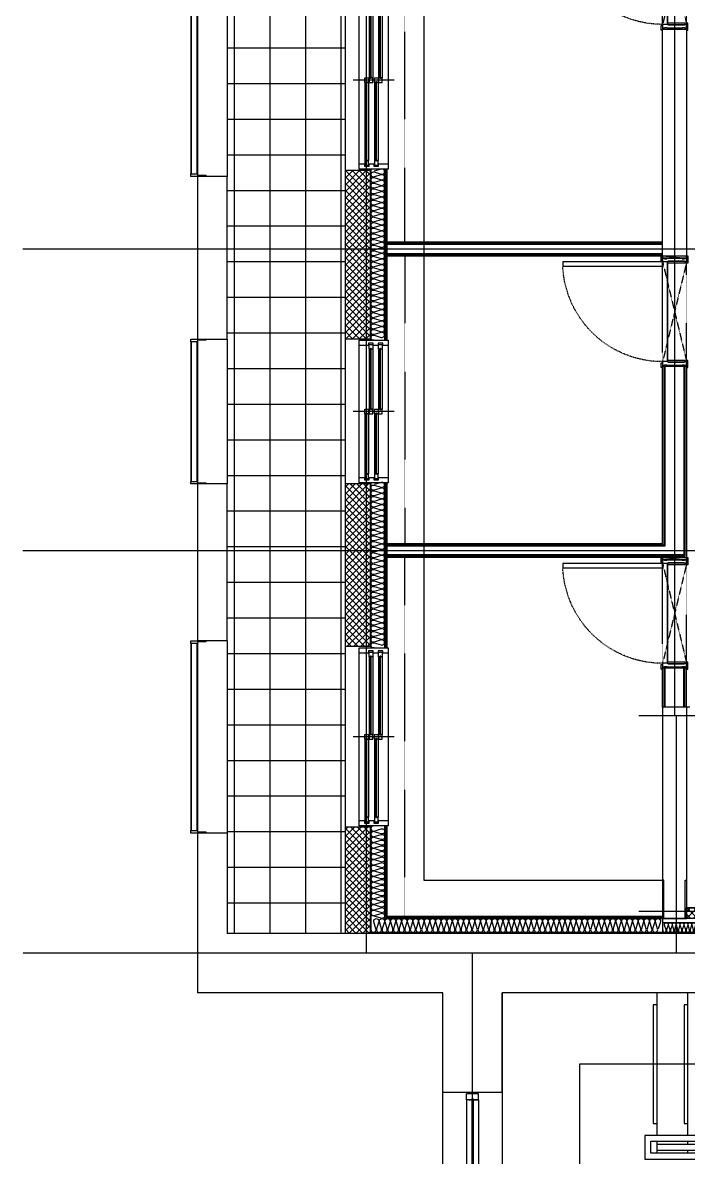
# Model space of a CAD drawing. Header units: millimetres. Extents: x 18456 to 179493, y -203649 to 469211.
# Drawn here: x 101275 to 106876, y 130794 to 140348 of the extents above; entities that cross this region are included whole.
import ezdxf

# ---------------------------------------------------------------- set-up
doc = ezdxf.new("R2010")
doc.units = ezdxf.units.MM
for name, pattern in [('X-평면도(기본형)$0$CEN', [52.5, 50, -1, 0.5, -1]), ('X-평면도(기본형)$0$DASHDOTX2', [2, 1, -0.5, 0, -0.5]), ('X-평면도(기본형)$0$HID', [2.8, 1.8, -1]), ('X-평면도(기본형)$0$HID2', [7.5, 6, -1.5])]:
    doc.linetypes.add(name, pattern=pattern)
for name, color, linetype, true_color in [('X-평면도(기본형)$0$40HAT', 9, 'Continuous', 0x808080), ('X-평면도(기본형)$0$4ELE', 4, 'Continuous', 0x00ffff), ('X-평면도(기본형)$0$4GYP', 4, 'Continuous', 0x00ffff), ('X-평면도(기본형)$0$7GYP', 7, 'Continuous', 0x000000), ('X-평면도(기본형)$0$AA-CUTL7', 7, 'Continuous', 0x000000), ('X-평면도(기본형)$0$AA-ELEV-WIN5', 5, 'Continuous', 0x0000ff), ('X-평면도(기본형)$0$AHID', 5, 'X-평면도(기본형)$0$HID', 0x0000ff), ('X-평면도(기본형)$0$CEN', 1, 'X-평면도(기본형)$0$CEN', 0xff0000), ('X-평면도(기본형)$0$DEFPOINTS-1', 7, 'Continuous', 0x262f4c), ('X-평면도(기본형)$0$DOOR', 4, 'Continuous', 0x00ffff), ('X-평면도(기본형)$0$ETC', 9, 'Continuous', 0x808080), ('X-평면도(기본형)$0$FIN', 9, 'Continuous', 0x808080), ('X-평면도(기본형)$0$INS', 9, 'Continuous', 0x808080), ('X-평면도(기본형)$0$INSUL', 9, 'Continuous', 0x808080), ('X-평면도(기본형)$0$NON', 6, 'Continuous', 0xff00ff), ('X-평면도(기본형)$0$S4ELE', 4, 'Continuous', 0x00ffff), ('X-평면도(기본형)$0$STA', 4, 'Continuous', 0x00ffff), ('X-평면도(기본형)$0$SYM', 7, 'Continuous', 0x000000), ('X-평면도(기본형)$0$TIL', 5, 'Continuous', 0x0000ff), ('X-평면도(기본형)$0$UIS', 7, 'X-평면도(기본형)$0$HID2', 0x000000), ('X-평면도(기본형)$0$W1', 2, 'Continuous', 0xffff00), ('X-평면도(기본형)$0$W2', 3, 'Continuous', 0x00ff00), ('X-평면도(기본형)$0$WID', 4, 'Continuous', 0x00ffff)]:
    doc.layers.add(name, color=color, linetype=linetype, true_color=true_color)
pattern_1 = [(315, (-266331.984, -31820.326), (28.2842712, 28.2842712), []), (45, (-266331.984, -31820.326), (-28.2842712, 28.2842712), [])]

# ---------------------------------------------------------------- blocks, each defined once
blk = doc.blocks.new('X-평면도(기본형)$0$dw1200')
at = {"layer": 'X-평면도(기본형)$0$WID', "color": 8, "true_color": 0x808080}
for p, q in [((1155, 0), (45, 0)), ((616.5, -63), (1128.5, -63)), ((616.5, -63), (616.5, -67)), ((616.5, -67), (1128.5, -67)), ((1128.5, -63), (1128.5, -67)), ((71.5, -98), (583.5, -98)), ((71.5, -98), (71.5, -102)), ((71.5, -102), (583.5, -102)), ((71.5, -178), (583.5, -178)), ((71.5, -178), (71.5, -182)), ((71.5, -182), (583.5, -182)), ((583.5, -98), (583.5, -102)), ((583.5, -178), (583.5, -182)), ((616.5, -143), (1128.5, -143)), ((616.5, -143), (616.5, -147)), ((616.5, -147), (1128.5, -147)), ((1128.5, -143), (1128.5, -147)), ((45, -245), (1155, -245))]:
    blk.add_line(p, q, dxfattribs=at)
at = {"layer": 'X-평면도(기본형)$0$WID', "color": 1, "true_color": 0xff0000}
blk.add_line((600, 50), (600, -295), dxfattribs=at)
at = {"layer": 'X-평면도(기본형)$0$WID'}
for p, q in [((580, -85), (75, -85)), ((1125, -50), (620, -50)), ((1125, -80), (620, -80)), ((580, -115), (75, -115)), ((580, -165), (75, -165)), ((1125, -130), (620, -130)), ((1125, -160), (620, -160)), ((580, -195), (75, -195))]:
    blk.add_line(p, q, dxfattribs=at)
for points in [[(0, -245), (45, -245), (45, -200), (25, -200), (25, -160), (45, -160), (45, -120), (25, -120), (25, -80), (45, -80), (45, 0), (0, 0)], [(1200, 0), (1155, 0), (1155, -45), (1175, -45), (1175, -85), (1155, -85), (1155, -125), (1175, -125), (1175, -165), (1155, -165), (1155, -245), (1200, -245)], [(75, -115), (35, -115), (35, -85), (75, -85), (75, -95), (69.5, -96.8), (69.5, -103.2), (75, -105)], [(620, -80), (580, -80), (580, -50), (620, -50), (620, -60), (614.5, -61.8), (614.5, -68.2), (620, -70)], [(580, -115), (620, -115), (620, -85), (580, -85), (580, -95), (585.5, -96.8), (585.5, -103.2), (580, -105)], [(1125, -80), (1165, -80), (1165, -50), (1125, -50), (1125, -60), (1130.5, -61.8), (1130.5, -68.2), (1125, -70)], [(75, -195), (35, -195), (35, -165), (75, -165), (75, -175), (69.5, -176.8), (69.5, -183.2), (75, -185)], [(620, -160), (580, -160), (580, -130), (620, -130), (620, -140), (614.5, -141.8), (614.5, -148.2), (620, -150)], [(580, -195), (620, -195), (620, -165), (580, -165), (580, -175), (585.5, -176.8), (585.5, -183.2), (580, -185)], [(1125, -160), (1165, -160), (1165, -130), (1125, -130), (1125, -140), (1130.5, -141.8), (1130.5, -148.2), (1125, -150)]]:
    blk.add_lwpolyline(points, close=True, dxfattribs=at)
at = {"layer": 'X-평면도(기본형)$0$WID', "color": 8, "true_color": 0x808080}
for points in [[(75, -94.2), (77.7, -95.6), (78.3, -96.6), (78.8, -98)], [(580, -94.2), (577.3, -95.6), (576.7, -96.6), (576.2, -98)], [(620, -59.2), (622.7, -60.6), (623.3, -61.6), (623.8, -63)], [(620, -70.8), (622.7, -69.4), (623.3, -68.4), (623.8, -67)], [(1125, -59.2), (1122.3, -60.6), (1121.7, -61.6), (1121.2, -63)], [(1125, -70.8), (1122.3, -69.4), (1121.7, -68.4), (1121.2, -67)], [(75, -105.8), (77.7, -104.4), (78.3, -103.4), (78.8, -102)], [(75, -174.2), (77.7, -175.6), (78.3, -176.6), (78.8, -178)], [(75, -185.8), (77.7, -184.4), (78.3, -183.4), (78.8, -182)], [(580, -105.8), (577.3, -104.4), (576.7, -103.4), (576.2, -102)], [(580, -174.2), (577.3, -175.6), (576.7, -176.6), (576.2, -178)], [(580, -185.8), (577.3, -184.4), (576.7, -183.4), (576.2, -182)], [(620, -139.2), (622.7, -140.6), (623.3, -141.6), (623.8, -143)], [(620, -150.8), (622.7, -149.4), (623.3, -148.4), (623.8, -147)], [(1125, -139.2), (1122.3, -140.6), (1121.7, -141.6), (1121.2, -143)], [(1125, -150.8), (1122.3, -149.4), (1121.7, -148.4), (1121.2, -147)]]:
    blk.add_lwpolyline(points, dxfattribs=at)
blk = doc.blocks.new('X-평면도(기본형)$0$DW1500')
at = {"layer": 'X-평면도(기본형)$0$WID', "color": 8, "true_color": 0x808080}
for p, q in [((1455, 0), (45, 0)), ((766.5, -63), (1428.5, -63)), ((766.5, -63), (766.5, -67)), ((766.5, -67), (1428.5, -67)), ((1428.5, -63), (1428.5, -67)), ((71.5, -98), (733.5, -98)), ((71.5, -98), (71.5, -102)), ((71.5, -102), (733.5, -102)), ((71.5, -178), (733.5, -178)), ((71.5, -178), (71.5, -182)), ((71.5, -182), (733.5, -182)), ((733.5, -98), (733.5, -102)), ((733.5, -178), (733.5, -182)), ((766.5, -143), (1428.5, -143)), ((766.5, -143), (766.5, -147)), ((766.5, -147), (1428.5, -147)), ((1428.5, -143), (1428.5, -147)), ((45, -245), (1455, -245))]:
    blk.add_line(p, q, dxfattribs=at)
at = {"layer": 'X-평면도(기본형)$0$WID', "color": 1, "true_color": 0xff0000}
blk.add_line((750, 50), (750, -295), dxfattribs=at)
at = {"layer": 'X-평면도(기본형)$0$WID'}
for p, q in [((730, -85), (75, -85)), ((1425, -50), (770, -50)), ((1425, -80), (770, -80)), ((730, -115), (75, -115)), ((730, -165), (75, -165)), ((1425, -130), (770, -130)), ((1425, -160), (770, -160)), ((730, -195), (75, -195))]:
    blk.add_line(p, q, dxfattribs=at)
for points in [[(0, -245), (45, -245), (45, -200), (25, -200), (25, -160), (45, -160), (45, -120), (25, -120), (25, -80), (45, -80), (45, 0), (0, 0)], [(1500, 0), (1455, 0), (1455, -45), (1475, -45), (1475, -85), (1455, -85), (1455, -125), (1475, -125), (1475, -165), (1455, -165), (1455, -245), (1500, -245)], [(75, -115), (35, -115), (35, -85), (75, -85), (75, -95), (69.5, -96.8), (69.5, -103.2), (75, -105)], [(770, -80), (730, -80), (730, -50), (770, -50), (770, -60), (764.5, -61.8), (764.5, -68.2), (770, -70)], [(730, -115), (770, -115), (770, -85), (730, -85), (730, -95), (735.5, -96.8), (735.5, -103.2), (730, -105)], [(1425, -80), (1465, -80), (1465, -50), (1425, -50), (1425, -60), (1430.5, -61.8), (1430.5, -68.2), (1425, -70)], [(75, -195), (35, -195), (35, -165), (75, -165), (75, -175), (69.5, -176.8), (69.5, -183.2), (75, -185)], [(770, -160), (730, -160), (730, -130), (770, -130), (770, -140), (764.5, -141.8), (764.5, -148.2), (770, -150)], [(730, -195), (770, -195), (770, -165), (730, -165), (730, -175), (735.5, -176.8), (735.5, -183.2), (730, -185)], [(1425, -160), (1465, -160), (1465, -130), (1425, -130), (1425, -140), (1430.5, -141.8), (1430.5, -148.2), (1425, -150)]]:
    blk.add_lwpolyline(points, close=True, dxfattribs=at)
at = {"layer": 'X-평면도(기본형)$0$WID', "color": 8, "true_color": 0x808080}
for points in [[(75, -94.2), (77.7, -95.6), (78.3, -96.6), (78.8, -98)], [(730, -94.2), (727.3, -95.6), (726.7, -96.6), (726.2, -98)], [(770, -59.2), (772.7, -60.6), (773.3, -61.6), (773.8, -63)], [(770, -70.8), (772.7, -69.4), (773.3, -68.4), (773.8, -67)], [(1425, -59.2), (1422.3, -60.6), (1421.7, -61.6), (1421.2, -63)], [(1425, -70.8), (1422.3, -69.4), (1421.7, -68.4), (1421.2, -67)], [(75, -105.8), (77.7, -104.4), (78.3, -103.4), (78.8, -102)], [(75, -174.2), (77.7, -175.6), (78.3, -176.6), (78.8, -178)], [(75, -185.8), (77.7, -184.4), (78.3, -183.4), (78.8, -182)], [(730, -105.8), (727.3, -104.4), (726.7, -103.4), (726.2, -102)], [(730, -174.2), (727.3, -175.6), (726.7, -176.6), (726.2, -178)], [(730, -185.8), (727.3, -184.4), (726.7, -183.4), (726.2, -182)], [(770, -139.2), (772.7, -140.6), (773.3, -141.6), (773.8, -143)], [(770, -150.8), (772.7, -149.4), (773.3, -148.4), (773.8, -147)], [(1425, -139.2), (1422.3, -140.6), (1421.7, -141.6), (1421.2, -143)], [(1425, -150.8), (1422.3, -149.4), (1421.7, -148.4), (1421.2, -147)]]:
    blk.add_lwpolyline(points, dxfattribs=at)
blk = doc.blocks.new('U165 (X-평면도(기본형)$0$ng)')
at = {"color": 0, "linetype": 'ByBlock', "lineweight": -2}
for p, q in [((-810, -103.5), (-810, 22.5)), ((-810, 22.5), (-800, 22.5)), ((-800, 22.5), (-800, -47.5)), ((800, 22.5), (810, 22.5)), ((800, -47.5), (800, 22.5)), ((810, 22.5), (810, -103.5)), ((-810, -47.5), (-788, -47.5)), ((-788, -47.5), (-788, -50.5)), ((788, -50.5), (-788, -50.5)), ((-788, -50.5), (-788, -100.5)), ((-788, -50.5), (788, -50.5)), ((788, -50.5), (788, -47.5)), ((788, -47.5), (810, -47.5)), ((788, -100.5), (788, -50.5)), ((-788, -103.5), (-810, -103.5)), ((-788, -100.5), (788, -100.5)), ((788, -100.5), (-788, -100.5)), ((-788, -100.5), (-788, -103.5)), ((788, -103.5), (788, -100.5)), ((810, -103.5), (788, -103.5))]:
    blk.add_line(p, q, dxfattribs=at)
blk = doc.blocks.new('U190 (X-평면도(기본형)$0$ng)')
at = {"color": 0, "linetype": 'ByBlock', "lineweight": -2}
for p, q in [((-610, -103.5), (-610, 22.5)), ((-610, 22.5), (-600, 22.5)), ((-600, 22.5), (-600, -47.5)), ((600, 22.5), (610, 22.5)), ((600, -47.5), (600, 22.5)), ((610, 22.5), (610, -103.5)), ((-610, -47.5), (-588, -47.5)), ((-588, -47.5), (-588, -50.5)), ((588, -50.5), (-588, -50.5)), ((-588, -50.5), (-588, -100.5)), ((-588, -50.5), (588, -50.5)), ((588, -50.5), (588, -47.5)), ((588, -47.5), (610, -47.5)), ((588, -100.5), (588, -50.5)), ((-588, -103.5), (-610, -103.5)), ((-588, -100.5), (588, -100.5)), ((588, -100.5), (-588, -100.5)), ((-588, -100.5), (-588, -103.5)), ((588, -103.5), (588, -100.5)), ((610, -103.5), (588, -103.5))]:
    blk.add_line(p, q, dxfattribs=at)
blk = doc.blocks.new('U82 (X-평면도(기본형)$0$ins-l)')
at = {"layer": 'X-평면도(기본형)$0$INSUL', "color": 8, "true_color": 0x808080}
for p, q in [((36.9, 24.2), (21.4, 75.8)), ((57.5, 75.8), (42, 24.2)), ((78.1, 24.2), (62.6, 75.8)), ((98.7, 75.8), (83.2, 24.2)), ((119.3, 24.2), (103.8, 75.8)), ((139.9, 75.8), (124.5, 24.2)), ((160.5, 24.2), (145.1, 75.8)), ((181.1, 75.8), (165.7, 24.2)), ((201.7, 24.2), (186.3, 75.8)), ((222.3, 75.8), (206.9, 24.2)), ((243, 24.2), (227.5, 75.8)), ((263.6, 75.8), (248.1, 24.2)), ((284.2, 24.2), (268.7, 75.8)), ((304.8, 75.8), (289.3, 24.2)), ((325.4, 24.2), (309.9, 75.8)), ((346, 75.8), (330.6, 24.2)), ((366.6, 24.2), (351.2, 75.8)), ((387.2, 75.8), (371.8, 24.2)), ((407.8, 24.2), (392.4, 75.8)), ((428.4, 75.8), (413, 24.2)), ((449.1, 24.2), (433.6, 75.8)), ((469.7, 75.8), (454.2, 24.2)), ((490.3, 24.2), (474.8, 75.8)), ((510.9, 75.8), (495.4, 24.2)), ((531.5, 24.2), (516, 75.8)), ((552.1, 75.8), (536.6, 24.2)), ((572.7, 24.2), (557.3, 75.8)), ((593.3, 75.8), (577.9, 24.2)), ((613.9, 24.2), (598.5, 75.8)), ((634.5, 75.8), (619.1, 24.2)), ((655.2, 24.2), (639.7, 75.8)), ((675.8, 75.8), (660.3, 24.2)), ((696.4, 24.2), (680.9, 75.8)), ((717, 75.8), (701.5, 24.2)), ((737.6, 24.2), (722.1, 75.8)), ((758.2, 75.8), (742.7, 24.2)), ((778.8, 24.2), (763.4, 75.8)), ((799.4, 75.8), (784, 24.2)), ((820, 24.2), (804.6, 75.8)), ((840.6, 75.8), (825.2, 24.2)), ((861.3, 24.2), (845.8, 75.8)), ((881.9, 75.8), (866.4, 24.2)), ((902.5, 24.2), (887, 75.8)), ((923.1, 75.8), (907.6, 24.2)), ((943.7, 24.2), (928.2, 75.8)), ((964.3, 75.8), (948.8, 24.2)), ((984.9, 24.2), (969.5, 75.8)), ((1005.5, 75.8), (990.1, 24.2)), ((1026.1, 24.2), (1010.7, 75.8)), ((1046.7, 75.8), (1031.3, 24.2)), ((1067.4, 24.2), (1051.9, 75.8)), ((1088, 75.8), (1072.5, 24.2)), ((1108.6, 24.2), (1093.1, 75.8)), ((1129.2, 75.8), (1113.7, 24.2)), ((1149.8, 24.2), (1134.3, 75.8)), ((1170.4, 75.8), (1154.9, 24.2)), ((1191, 24.2), (1175.6, 75.8)), ((1211.6, 75.8), (1196.2, 24.2)), ((1232.2, 24.2), (1216.8, 75.8)), ((1252.8, 75.8), (1237.4, 24.2))]:
    blk.add_line(p, q, dxfattribs=at)
at = {"layer": 'X-평면도(기본형)$0$INSUL', "color": 8, "true_color": 0x808080, "extrusion": (0, 0, -1)}
for centre in [(-39.4, 81.2), (-80.7, 81.2), (-121.9, 81.2), (-163.1, 81.2), (-204.3, 81.2), (-245.5, 81.2), (-286.8, 81.2), (-328, 81.2), (-369.2, 81.2), (-410.4, 81.2), (-451.6, 81.2), (-492.9, 81.2), (-534.1, 81.2), (-575.3, 81.2), (-616.5, 81.2), (-657.7, 81.2), (-699, 81.2), (-740.2, 81.2), (-781.4, 81.2), (-822.6, 81.2), (-863.8, 81.2), (-905.1, 81.2), (-946.3, 81.2), (-987.5, 81.2), (-1028.7, 81.2), (-1069.9, 81.2), (-1111.1, 81.2), (-1152.4, 81.2), (-1193.6, 81.2), (-1234.8, 81.2)]:
    blk.add_arc(centre, 18.8, 343.30076, 196.69924, dxfattribs=at)
at = {"layer": 'X-평면도(기본형)$0$INSUL', "color": 8, "true_color": 0x808080}
for centre in [(18.8, 18.8), (60, 18.8), (101.3, 18.8), (142.5, 18.8), (183.7, 18.8), (224.9, 18.8), (266.1, 18.8), (307.4, 18.8), (348.6, 18.8), (389.8, 18.8), (431, 18.8), (472.2, 18.8), (513.5, 18.8), (554.7, 18.8), (595.9, 18.8), (637.1, 18.8), (678.3, 18.8), (719.6, 18.8), (760.8, 18.8), (802, 18.8), (843.2, 18.8), (884.4, 18.8), (925.7, 18.8), (966.9, 18.8), (1008.1, 18.8), (1049.3, 18.8), (1090.5, 18.8), (1131.8, 18.8), (1173, 18.8), (1214.2, 18.8)]:
    blk.add_arc(centre, 18.8, 163.30076, 16.69924, dxfattribs=at)
blk = doc.blocks.new('U164 (X-평면도(기본형)$0$ins-l)')
at = {"layer": 'X-평면도(기본형)$0$INSUL', "color": 8, "true_color": 0x808080}
for p, q in [((36.9, 24.2), (21.4, 75.8)), ((57.5, 75.8), (42, 24.2)), ((78.1, 24.2), (62.6, 75.8)), ((98.7, 75.8), (83.2, 24.2)), ((119.3, 24.2), (103.8, 75.8)), ((139.9, 75.8), (124.5, 24.2)), ((160.5, 24.2), (145.1, 75.8)), ((181.1, 75.8), (165.7, 24.2)), ((201.7, 24.2), (186.3, 75.8)), ((222.3, 75.8), (206.9, 24.2)), ((243, 24.2), (227.5, 75.8)), ((263.6, 75.8), (248.1, 24.2)), ((284.2, 24.2), (268.7, 75.8)), ((304.8, 75.8), (289.3, 24.2)), ((325.4, 24.2), (309.9, 75.8)), ((346, 75.8), (330.6, 24.2)), ((366.6, 24.2), (351.2, 75.8)), ((387.2, 75.8), (371.8, 24.2)), ((407.8, 24.2), (392.4, 75.8)), ((428.4, 75.8), (413, 24.2)), ((449.1, 24.2), (433.6, 75.8)), ((469.7, 75.8), (454.2, 24.2)), ((490.3, 24.2), (474.8, 75.8)), ((510.9, 75.8), (495.4, 24.2)), ((531.5, 24.2), (516, 75.8)), ((552.1, 75.8), (536.6, 24.2)), ((572.7, 24.2), (557.3, 75.8)), ((593.3, 75.8), (577.9, 24.2)), ((613.9, 24.2), (598.5, 75.8)), ((634.5, 75.8), (619.1, 24.2)), ((655.2, 24.2), (639.7, 75.8)), ((675.8, 75.8), (660.3, 24.2)), ((696.4, 24.2), (680.9, 75.8)), ((717, 75.8), (701.5, 24.2)), ((737.6, 24.2), (722.1, 75.8)), ((758.2, 75.8), (742.7, 24.2)), ((778.8, 24.2), (763.4, 75.8)), ((799.4, 75.8), (784, 24.2)), ((820, 24.2), (804.6, 75.8)), ((840.6, 75.8), (825.2, 24.2)), ((861.3, 24.2), (845.8, 75.8)), ((881.9, 75.8), (866.4, 24.2)), ((902.5, 24.2), (887, 75.8)), ((923.1, 75.8), (907.6, 24.2)), ((943.7, 24.2), (928.2, 75.8)), ((964.3, 75.8), (948.8, 24.2)), ((984.9, 24.2), (969.5, 75.8)), ((1005.5, 75.8), (990.1, 24.2)), ((1026.1, 24.2), (1010.7, 75.8)), ((1046.7, 75.8), (1031.3, 24.2)), ((1067.4, 24.2), (1051.9, 75.8)), ((1088, 75.8), (1072.5, 24.2)), ((1108.6, 24.2), (1093.1, 75.8)), ((1129.2, 75.8), (1113.7, 24.2)), ((1149.8, 24.2), (1134.3, 75.8)), ((1170.4, 75.8), (1154.9, 24.2)), ((1191, 24.2), (1175.6, 75.8)), ((1211.6, 75.8), (1196.2, 24.2))]:
    blk.add_line(p, q, dxfattribs=at)
at = {"layer": 'X-평면도(기본형)$0$INSUL', "color": 8, "true_color": 0x808080, "extrusion": (0, 0, -1)}
for centre in [(-39.4, 81.2), (-80.7, 81.2), (-121.9, 81.2), (-163.1, 81.2), (-204.3, 81.2), (-245.5, 81.2), (-286.8, 81.2), (-328, 81.2), (-369.2, 81.2), (-410.4, 81.2), (-451.6, 81.2), (-492.9, 81.2), (-534.1, 81.2), (-575.3, 81.2), (-616.5, 81.2), (-657.7, 81.2), (-699, 81.2), (-740.2, 81.2), (-781.4, 81.2), (-822.6, 81.2), (-863.8, 81.2), (-905.1, 81.2), (-946.3, 81.2), (-987.5, 81.2), (-1028.7, 81.2), (-1069.9, 81.2), (-1111.1, 81.2), (-1152.4, 81.2), (-1193.6, 81.2)]:
    blk.add_arc(centre, 18.8, 343.30076, 196.69924, dxfattribs=at)
at = {"layer": 'X-평면도(기본형)$0$INSUL', "color": 8, "true_color": 0x808080}
for centre in [(18.8, 18.8), (60, 18.8), (101.3, 18.8), (142.5, 18.8), (183.7, 18.8), (224.9, 18.8), (266.1, 18.8), (307.4, 18.8), (348.6, 18.8), (389.8, 18.8), (431, 18.8), (472.2, 18.8), (513.5, 18.8), (554.7, 18.8), (595.9, 18.8), (637.1, 18.8), (678.3, 18.8), (719.6, 18.8), (760.8, 18.8), (802, 18.8), (843.2, 18.8), (884.4, 18.8), (925.7, 18.8), (966.9, 18.8), (1008.1, 18.8), (1049.3, 18.8), (1090.5, 18.8), (1131.8, 18.8), (1173, 18.8)]:
    blk.add_arc(centre, 18.8, 163.30076, 16.69924, dxfattribs=at)
blk = doc.blocks.new('U45 (X-평면도(기본형)$0$ins-l)')
at = {"layer": 'X-평면도(기본형)$0$INSUL', "color": 8, "true_color": 0x808080}
for p, q in [((37, 24), (21, 76)), ((57, 76), (42, 24)), ((78, 24), (63, 76)), ((99, 76), (83, 24)), ((119, 24), (104, 76)), ((140, 76), (124, 24)), ((161, 24), (145, 76)), ((181, 76), (166, 24)), ((202, 24), (186, 76)), ((222, 76), (207, 24)), ((243, 24), (228, 76)), ((264, 76), (248, 24)), ((284, 24), (269, 76)), ((305, 76), (289, 24)), ((325, 24), (310, 76)), ((346, 76), (331, 24)), ((367, 24), (351, 76)), ((387, 76), (372, 24)), ((408, 24), (392, 76)), ((428, 76), (413, 24)), ((449, 24), (434, 76)), ((470, 76), (454, 24)), ((490, 24), (475, 76)), ((511, 76), (495, 24)), ((531, 24), (516, 76)), ((552, 76), (537, 24)), ((573, 24), (557, 76)), ((593, 76), (578, 24)), ((614, 24), (598, 76)), ((635, 76), (619, 24)), ((655, 24), (640, 76)), ((676, 76), (660, 24)), ((696, 24), (681, 76)), ((717, 76), (702, 24)), ((738, 24), (722, 76)), ((758, 76), (743, 24)), ((779, 24), (763, 76)), ((799, 76), (784, 24)), ((820, 24), (805, 76)), ((841, 76), (825, 24)), ((861, 24), (846, 76)), ((882, 76), (866, 24)), ((902, 24), (887, 76)), ((923, 76), (908, 24)), ((944, 24), (928, 76)), ((964, 76), (949, 24)), ((985, 24), (969, 76)), ((1006, 76), (990, 24)), ((1026, 24), (1011, 76)), ((1047, 76), (1031, 24)), ((1067, 24), (1052, 76)), ((1088, 76), (1073, 24)), ((1109, 24), (1093, 76)), ((1129, 76), (1114, 24)), ((1150, 24), (1134, 76)), ((1170, 76), (1155, 24)), ((1191, 24), (1176, 76)), ((1212, 76), (1196, 24)), ((1232, 24), (1217, 76)), ((1253, 76), (1237, 24)), ((1273, 24), (1258, 76)), ((1294, 76), (1279, 24)), ((1315, 24), (1299, 76)), ((1335, 76), (1320, 24)), ((1356, 24), (1340, 76)), ((1377, 76), (1361, 24)), ((1397, 24), (1382, 76)), ((1418, 76), (1402, 24)), ((1438, 24), (1423, 76)), ((1459, 76), (1443, 24)), ((1480, 24), (1464, 76)), ((1500, 76), (1485, 24)), ((1521, 24), (1505, 76)), ((1541, 76), (1526, 24)), ((1562, 24), (1547, 76)), ((1583, 76), (1567, 24)), ((1603, 24), (1588, 76)), ((1624, 76), (1608, 24)), ((1644, 24), (1629, 76)), ((1665, 76), (1650, 24)), ((1686, 24), (1670, 76)), ((1706, 76), (1691, 24)), ((1727, 24), (1711, 76)), ((1747, 76), (1732, 24)), ((1768, 24), (1753, 76)), ((1789, 76), (1773, 24)), ((1809, 24), (1794, 76)), ((1830, 76), (1814, 24)), ((1851, 24), (1835, 76)), ((1871, 76), (1856, 24)), ((1892, 24), (1876, 76)), ((1912, 76), (1897, 24)), ((1933, 24), (1918, 76)), ((1954, 76), (1938, 24)), ((1974, 24), (1959, 76)), ((1995, 76), (1979, 24)), ((2015, 24), (2000, 76)), ((2036, 76), (2021, 24)), ((2057, 24), (2041, 76)), ((2077, 76), (2062, 24)), ((2098, 24), (2082, 76)), ((2118, 76), (2103, 24)), ((2139, 24), (2124, 76)), ((2160, 76), (2144, 24)), ((2180, 24), (2165, 76)), ((2201, 76), (2185, 24)), ((2222, 24), (2206, 76)), ((2242, 76), (2227, 24)), ((2263, 24), (2247, 76)), ((2283, 76), (2268, 24)), ((2304, 24), (2288, 76)), ((2325, 76), (2309, 24)), ((2345, 24), (2330, 76)), ((2366, 76), (2350, 24)), ((2386, 24), (2371, 76)), ((2407, 76), (2392, 24)), ((2428, 24), (2412, 76)), ((2448, 76), (2433, 24)), ((2469, 24), (2453, 76)), ((2489, 76), (2474, 24)), ((2510, 24), (2495, 76)), ((2531, 76), (2515, 24)), ((2551, 24), (2536, 76)), ((2572, 76), (2556, 24)), ((2592, 24), (2577, 76)), ((2613, 76), (2598, 24)), ((2634, 24), (2618, 76)), ((2654, 76), (2639, 24)), ((2675, 24), (2659, 76)), ((2696, 76), (2680, 24)), ((2716, 24), (2701, 76)), ((2737, 76), (2721, 24)), ((2757, 24), (2742, 76)), ((2778, 76), (2763, 24)), ((2799, 24), (2783, 76)), ((2819, 76), (2804, 24)), ((2840, 24), (2824, 76)), ((2860, 76), (2845, 24)), ((2881, 24), (2866, 76)), ((2902, 76), (2886, 24)), ((2922, 24), (2907, 76)), ((2943, 76), (2927, 24)), ((2963, 24), (2948, 76)), ((2984, 76), (2969, 24)), ((3005, 24), (2989, 76)), ((3025, 76), (3010, 24)), ((3046, 24), (3030, 76)), ((3067, 76), (3051, 24)), ((3087, 24), (3072, 76)), ((3108, 76), (3092, 24)), ((3128, 24), (3113, 76)), ((3149, 76), (3133, 24)), ((3170, 24), (3154, 76)), ((3190, 76), (3175, 24)), ((3211, 24), (3195, 76)), ((3231, 76), (3216, 24)), ((3252, 24), (3237, 76)), ((3273, 76), (3257, 24)), ((3293, 24), (3278, 76)), ((3314, 76), (3298, 24)), ((3334, 24), (3319, 76)), ((3355, 76), (3340, 24)), ((3376, 24), (3360, 76)), ((3396, 76), (3381, 24)), ((3417, 24), (3401, 76)), ((3437, 76), (3422, 24)), ((3458, 24), (3443, 76)), ((3479, 76), (3463, 24)), ((3499, 24), (3484, 76)), ((3520, 76), (3504, 24)), ((3541, 24), (3525, 76)), ((3561, 76), (3546, 24)), ((3582, 24), (3566, 76)), ((3602, 76), (3587, 24)), ((3623, 24), (3608, 76)), ((3644, 76), (3628, 24)), ((3664, 24), (3649, 76)), ((3685, 76), (3669, 24)), ((3705, 24), (3690, 76)), ((3726, 76), (3711, 24)), ((3747, 24), (3731, 76)), ((3767, 76), (3752, 24)), ((3788, 24), (3772, 76)), ((3808, 76), (3793, 24)), ((3829, 24), (3814, 76)), ((3850, 76), (3834, 24)), ((3870, 24), (3855, 76)), ((3891, 76), (3875, 24)), ((3912, 24), (3896, 76)), ((3932, 76), (3917, 24)), ((3953, 24), (3937, 76)), ((3973, 76), (3958, 24)), ((3994, 24), (3978, 76)), ((4015, 76), (3999, 24)), ((4035, 24), (4020, 76)), ((4056, 76), (4040, 24)), ((4076, 24), (4061, 76)), ((4097, 76), (4082, 24)), ((4118, 24), (4102, 76)), ((4138, 76), (4123, 24)), ((4159, 24), (4143, 76)), ((4179, 76), (4164, 24)), ((4200, 24), (4185, 76)), ((4221, 76), (4205, 24))]:
    blk.add_line(p, q, dxfattribs=at)
for centre in [(19, 19), (60, 19), (101, 19), (142, 19), (184, 19), (225, 19), (266, 19), (307, 19), (349, 19), (390, 19), (431, 19), (472, 19), (513, 19), (555, 19), (596, 19), (637, 19), (678, 19), (720, 19), (761, 19), (802, 19), (843, 19), (884, 19), (926, 19), (967, 19), (1008, 19), (1049, 19), (1091, 19), (1132, 19), (1173, 19), (1214, 19), (1255, 19), (1297, 19), (1338, 19), (1379, 19), (1420, 19), (1462, 19), (1503, 19), (1544, 19), (1585, 19), (1626, 19), (1668, 19), (1709, 19), (1750, 19), (1791, 19), (1832, 19), (1874, 19), (1915, 19), (1956, 19), (1997, 19), (2039, 19), (2080, 19), (2121, 19), (2162, 19), (2203, 19), (2245, 19), (2286, 19), (2327, 19), (2368, 19), (2410, 19), (2451, 19), (2492, 19), (2533, 19), (2574, 19), (2616, 19), (2657, 19), (2698, 19), (2739, 19), (2781, 19), (2822, 19), (2863, 19), (2904, 19), (2945, 19), (2987, 19), (3028, 19), (3069, 19), (3110, 19), (3152, 19), (3193, 19), (3234, 19), (3275, 19), (3316, 19), (3358, 19), (3399, 19), (3440, 19), (3481, 19), (3522, 19), (3564, 19), (3605, 19), (3646, 19), (3687, 19), (3729, 19), (3770, 19), (3811, 19), (3852, 19), (3893, 19), (3935, 19), (3976, 19), (4017, 19), (4058, 19), (4100, 19), (4141, 19), (4182, 19)]:
    blk.add_arc(centre, 18.8, 163.3008, 16.6992, dxfattribs=at)
at = {"layer": 'X-평면도(기본형)$0$INSUL', "color": 8, "true_color": 0x808080, "extrusion": (0, 0, -1)}
for centre in [(-39, 81), (-81, 81), (-122, 81), (-163, 81), (-204, 81), (-246, 81), (-287, 81), (-328, 81), (-369, 81), (-410, 81), (-452, 81), (-493, 81), (-534, 81), (-575, 81), (-617, 81), (-658, 81), (-699, 81), (-740, 81), (-781, 81), (-823, 81), (-864, 81), (-905, 81), (-946, 81), (-987, 81), (-1029, 81), (-1070, 81), (-1111, 81), (-1152, 81), (-1194, 81), (-1235, 81), (-1276, 81), (-1317, 81), (-1358, 81), (-1400, 81), (-1441, 81), (-1482, 81), (-1523, 81), (-1565, 81), (-1606, 81), (-1647, 81), (-1688, 81), (-1729, 81), (-1771, 81), (-1812, 81), (-1853, 81), (-1894, 81), (-1936, 81), (-1977, 81), (-2018, 81), (-2059, 81), (-2100, 81), (-2142, 81), (-2183, 81), (-2224, 81), (-2265, 81), (-2307, 81), (-2348, 81), (-2389, 81), (-2430, 81), (-2471, 81), (-2513, 81), (-2554, 81), (-2595, 81), (-2636, 81), (-2677, 81), (-2719, 81), (-2760, 81), (-2801, 81), (-2842, 81), (-2884, 81), (-2925, 81), (-2966, 81), (-3007, 81), (-3048, 81), (-3090, 81), (-3131, 81), (-3172, 81), (-3213, 81), (-3255, 81), (-3296, 81), (-3337, 81), (-3378, 81), (-3419, 81), (-3461, 81), (-3502, 81), (-3543, 81), (-3584, 81), (-3626, 81), (-3667, 81), (-3708, 81), (-3749, 81), (-3790, 81), (-3832, 81), (-3873, 81), (-3914, 81), (-3955, 81), (-3997, 81), (-4038, 81), (-4079, 81), (-4120, 81), (-4161, 81), (-4203, 81)]:
    blk.add_arc(centre, 18.8, 343.3008, 196.6992, dxfattribs=at)
blk = doc.blocks.new('U114 (X-평면도(기본형)$0$ins-l)')
at = {"layer": 'X-평면도(기본형)$0$INSUL', "color": 8, "true_color": 0x808080}
for p, q in [((36.9, 24.2), (21.4, 75.8)), ((57.5, 75.8), (42, 24.2)), ((78.1, 24.2), (62.6, 75.8)), ((98.7, 75.8), (83.2, 24.2)), ((119.3, 24.2), (103.8, 75.8)), ((139.9, 75.8), (124.5, 24.2)), ((160.5, 24.2), (145.1, 75.8)), ((181.1, 75.8), (165.7, 24.2)), ((201.7, 24.2), (186.3, 75.8)), ((222.3, 75.8), (206.9, 24.2)), ((243, 24.2), (227.5, 75.8)), ((263.6, 75.8), (248.1, 24.2)), ((284.2, 24.2), (268.7, 75.8)), ((304.8, 75.8), (289.3, 24.2)), ((325.4, 24.2), (309.9, 75.8)), ((346, 75.8), (330.6, 24.2)), ((366.6, 24.2), (351.2, 75.8)), ((387.2, 75.8), (371.8, 24.2)), ((407.8, 24.2), (392.4, 75.8)), ((428.4, 75.8), (413, 24.2)), ((449.1, 24.2), (433.6, 75.8)), ((469.7, 75.8), (454.2, 24.2)), ((490.3, 24.2), (474.8, 75.8)), ((510.9, 75.8), (495.4, 24.2)), ((531.5, 24.2), (516, 75.8)), ((552.1, 75.8), (536.6, 24.2)), ((572.7, 24.2), (557.3, 75.8)), ((593.3, 75.8), (577.9, 24.2)), ((613.9, 24.2), (598.5, 75.8)), ((634.5, 75.8), (619.1, 24.2)), ((655.2, 24.2), (639.7, 75.8)), ((675.8, 75.8), (660.3, 24.2)), ((696.4, 24.2), (680.9, 75.8)), ((717, 75.8), (701.5, 24.2)), ((737.6, 24.2), (722.1, 75.8)), ((758.2, 75.8), (742.7, 24.2)), ((778.8, 24.2), (763.4, 75.8)), ((799.4, 75.8), (784, 24.2)), ((820, 24.2), (804.6, 75.8)), ((840.6, 75.8), (825.2, 24.2)), ((861.3, 24.2), (845.8, 75.8)), ((881.9, 75.8), (866.4, 24.2)), ((902.5, 24.2), (887, 75.8)), ((923.1, 75.8), (907.6, 24.2)), ((943.7, 24.2), (928.2, 75.8)), ((964.3, 75.8), (948.8, 24.2)), ((984.9, 24.2), (969.5, 75.8)), ((1005.5, 75.8), (990.1, 24.2)), ((1026.1, 24.2), (1010.7, 75.8)), ((1046.7, 75.8), (1031.3, 24.2)), ((1067.4, 24.2), (1051.9, 75.8)), ((1088, 75.8), (1072.5, 24.2)), ((1108.6, 24.2), (1093.1, 75.8)), ((1129.2, 75.8), (1113.7, 24.2)), ((1149.8, 24.2), (1134.3, 75.8)), ((1170.4, 75.8), (1154.9, 24.2)), ((1191, 24.2), (1175.6, 75.8)), ((1211.6, 75.8), (1196.2, 24.2)), ((1232.2, 24.2), (1216.8, 75.8)), ((1252.8, 75.8), (1237.4, 24.2)), ((1273.5, 24.2), (1258, 75.8)), ((1294.1, 75.8), (1278.6, 24.2)), ((1314.7, 24.2), (1299.2, 75.8)), ((1335.3, 75.8), (1319.8, 24.2)), ((1355.9, 24.2), (1340.4, 75.8)), ((1376.5, 75.8), (1361, 24.2)), ((1397.1, 24.2), (1381.7, 75.8)), ((1417.7, 75.8), (1402.3, 24.2)), ((1438.3, 24.2), (1422.9, 75.8)), ((1458.9, 75.8), (1443.5, 24.2)), ((1479.5, 24.2), (1464.1, 75.8)), ((1500.2, 75.8), (1484.7, 24.2)), ((1520.8, 24.2), (1505.3, 75.8)), ((1541.4, 75.8), (1525.9, 24.2)), ((1562, 24.2), (1546.5, 75.8)), ((1582.6, 75.8), (1567.1, 24.2)), ((1603.2, 24.2), (1587.8, 75.8)), ((1623.8, 75.8), (1608.4, 24.2)), ((1644.4, 24.2), (1629, 75.8)), ((1665, 75.8), (1649.6, 24.2)), ((1685.6, 24.2), (1670.2, 75.8)), ((1706.3, 75.8), (1690.8, 24.2)), ((1726.9, 24.2), (1711.4, 75.8)), ((1747.5, 75.8), (1732, 24.2)), ((1768.1, 24.2), (1752.6, 75.8)), ((1788.7, 75.8), (1773.2, 24.2)), ((1809.3, 24.2), (1793.8, 75.8)), ((1829.9, 75.8), (1814.5, 24.2)), ((1850.5, 24.2), (1835.1, 75.8)), ((1871.1, 75.8), (1855.7, 24.2)), ((1891.7, 24.2), (1876.3, 75.8)), ((1912.4, 75.8), (1896.9, 24.2)), ((1933, 24.2), (1917.5, 75.8)), ((1953.6, 75.8), (1938.1, 24.2)), ((1974.2, 24.2), (1958.7, 75.8)), ((1994.8, 75.8), (1979.3, 24.2)), ((2015.4, 24.2), (1999.9, 75.8)), ((2036, 75.8), (2020.6, 24.2)), ((2056.6, 24.2), (2041.2, 75.8)), ((2077.2, 75.8), (2061.8, 24.2)), ((2097.8, 24.2), (2082.4, 75.8)), ((2118.5, 75.8), (2103, 24.2))]:
    blk.add_line(p, q, dxfattribs=at)
at = {"layer": 'X-평면도(기본형)$0$INSUL', "color": 8, "true_color": 0x808080, "extrusion": (0, 0, -1)}
for centre in [(-39.4, 81.2), (-80.7, 81.2), (-121.9, 81.2), (-163.1, 81.2), (-204.3, 81.2), (-245.5, 81.2), (-286.8, 81.2), (-328, 81.2), (-369.2, 81.2), (-410.4, 81.2), (-451.6, 81.2), (-492.9, 81.2), (-534.1, 81.2), (-575.3, 81.2), (-616.5, 81.2), (-657.7, 81.2), (-699, 81.2), (-740.2, 81.2), (-781.4, 81.2), (-822.6, 81.2), (-863.8, 81.2), (-905.1, 81.2), (-946.3, 81.2), (-987.5, 81.2), (-1028.7, 81.2), (-1069.9, 81.2), (-1111.1, 81.2), (-1152.4, 81.2), (-1193.6, 81.2), (-1234.8, 81.2), (-1276, 81.2), (-1317.2, 81.2), (-1358.5, 81.2), (-1399.7, 81.2), (-1440.9, 81.2), (-1482.1, 81.2), (-1523.3, 81.2), (-1564.6, 81.2), (-1605.8, 81.2), (-1647, 81.2), (-1688.2, 81.2), (-1729.4, 81.2), (-1770.7, 81.2), (-1811.9, 81.2), (-1853.1, 81.2), (-1894.3, 81.2), (-1935.5, 81.2), (-1976.8, 81.2), (-2018, 81.2), (-2059.2, 81.2), (-2100.4, 81.2)]:
    blk.add_arc(centre, 18.8, 343.30076, 196.69924, dxfattribs=at)
at = {"layer": 'X-평면도(기본형)$0$INSUL', "color": 8, "true_color": 0x808080}
for centre in [(18.8, 18.8), (60, 18.8), (101.3, 18.8), (142.5, 18.8), (183.7, 18.8), (224.9, 18.8), (266.1, 18.8), (307.4, 18.8), (348.6, 18.8), (389.8, 18.8), (431, 18.8), (472.2, 18.8), (513.5, 18.8), (554.7, 18.8), (595.9, 18.8), (637.1, 18.8), (678.3, 18.8), (719.6, 18.8), (760.8, 18.8), (802, 18.8), (843.2, 18.8), (884.4, 18.8), (925.7, 18.8), (966.9, 18.8), (1008.1, 18.8), (1049.3, 18.8), (1090.5, 18.8), (1131.8, 18.8), (1173, 18.8), (1214.2, 18.8), (1255.4, 18.8), (1296.6, 18.8), (1337.9, 18.8), (1379.1, 18.8), (1420.3, 18.8), (1461.5, 18.8), (1502.7, 18.8), (1544, 18.8), (1585.2, 18.8), (1626.4, 18.8), (1667.6, 18.8), (1708.8, 18.8), (1750.1, 18.8), (1791.3, 18.8), (1832.5, 18.8), (1873.7, 18.8), (1914.9, 18.8), (1956.2, 18.8), (1997.4, 18.8), (2038.6, 18.8), (2079.8, 18.8)]:
    blk.add_arc(centre, 18.8, 163.30076, 16.69924, dxfattribs=at)
blk = doc.blocks.new('U79 (X-평면도(기본형)$0$ins-l)')
at = {"layer": 'X-평면도(기본형)$0$INSUL', "color": 8, "true_color": 0x808080}
for p, q in [((36.9, 24.2), (21.4, 75.8)), ((57.5, 75.8), (42, 24.2)), ((78.1, 24.2), (62.6, 75.8)), ((98.7, 75.8), (83.2, 24.2)), ((119.3, 24.2), (103.8, 75.8)), ((139.9, 75.8), (124.5, 24.2)), ((160.5, 24.2), (145.1, 75.8)), ((181.1, 75.8), (165.7, 24.2)), ((201.7, 24.2), (186.3, 75.8)), ((222.3, 75.8), (206.9, 24.2)), ((243, 24.2), (227.5, 75.8)), ((263.6, 75.8), (248.1, 24.2)), ((284.2, 24.2), (268.7, 75.8)), ((304.8, 75.8), (289.3, 24.2)), ((325.4, 24.2), (309.9, 75.8)), ((346, 75.8), (330.6, 24.2)), ((366.6, 24.2), (351.2, 75.8)), ((387.2, 75.8), (371.8, 24.2)), ((407.8, 24.2), (392.4, 75.8)), ((428.4, 75.8), (413, 24.2)), ((449.1, 24.2), (433.6, 75.8)), ((469.7, 75.8), (454.2, 24.2)), ((490.3, 24.2), (474.8, 75.8)), ((510.9, 75.8), (495.4, 24.2)), ((531.5, 24.2), (516, 75.8)), ((552.1, 75.8), (536.6, 24.2)), ((572.7, 24.2), (557.3, 75.8)), ((593.3, 75.8), (577.9, 24.2)), ((613.9, 24.2), (598.5, 75.8)), ((634.5, 75.8), (619.1, 24.2)), ((655.2, 24.2), (639.7, 75.8)), ((675.8, 75.8), (660.3, 24.2))]:
    blk.add_line(p, q, dxfattribs=at)
at = {"layer": 'X-평면도(기본형)$0$INSUL', "color": 8, "true_color": 0x808080, "extrusion": (0, 0, -1)}
for centre in [(-39.4, 81.2), (-80.7, 81.2), (-121.9, 81.2), (-163.1, 81.2), (-204.3, 81.2), (-245.5, 81.2), (-286.8, 81.2), (-328, 81.2), (-369.2, 81.2), (-410.4, 81.2), (-451.6, 81.2), (-492.9, 81.2), (-534.1, 81.2), (-575.3, 81.2), (-616.5, 81.2), (-657.7, 81.2)]:
    blk.add_arc(centre, 18.8, 343.30076, 196.69924, dxfattribs=at)
at = {"layer": 'X-평면도(기본형)$0$INSUL', "color": 8, "true_color": 0x808080}
for centre in [(18.8, 18.8), (60, 18.8), (101.3, 18.8), (142.5, 18.8), (183.7, 18.8), (224.9, 18.8), (266.1, 18.8), (307.4, 18.8), (348.6, 18.8), (389.8, 18.8), (431, 18.8), (472.2, 18.8), (513.5, 18.8), (554.7, 18.8), (595.9, 18.8), (637.1, 18.8)]:
    blk.add_arc(centre, 18.8, 163.30076, 16.69924, dxfattribs=at)
blk = doc.blocks.new('X-평면도(기본형)$0$WD200900')
at = {"layer": 'X-평면도(기본형)$0$DOOR', "color": 1, "linetype": 'ByBlock', "true_color": 0xff0000}
blk.add_line((-20, 200), (0, 0), dxfattribs=at)
at = {"layer": 'X-평면도(기본형)$0$DOOR', "color": 5, "true_color": 0x0000ff}
for p, q in [((860, 160), (40, 160)), ((860, 157), (40, 157))]:
    blk.add_line(p, q, dxfattribs=at)
at = {"layer": 'X-평면도(기본형)$0$DOOR'}
for points in [[(30, 200), (30, 1040), (66, 1040), (66, 200)], [(30, 200), (30, 1040), (66, 1040), (66, 200)], [(0, 200), (0, 184.1), (3, 184.1), (3, 164.1), (0, 164.1), (0, 35.9), (3, 35.9), (3, 15.9), (0, 15.9), (0, 0), (30, 0), (30, 15), (25, 15), (25, 155), (30, 155), (30, 160), (30, 200)], [(900, 200), (900, 184.1), (897, 184.1), (897, 164.1), (900, 164.1), (900, 35.9), (897, 35.9), (897, 15.9), (900, 15.9), (900, 0), (899.1, 0), (880, 0), (870, 0), (870, 15), (875, 15), (875, 155), (870, 155), (870, 160), (870, 200)], [(40, 160), (30, 160), (30, 153), (25, 153), (25, 17), (30, 17), (30, 10), (40, 10)], [(860, 160), (870, 160), (870, 153), (875, 153), (875, 17), (870, 17), (870, 10), (860, 10)]]:
    blk.add_lwpolyline(points, close=True, dxfattribs=at)
at = {"layer": 'X-평면도(기본형)$0$DOOR', "linetype": 'ByBlock'}
for points in [[(-15, 212), (-15, 207), (-20, 207), (-20, 200), (20, 200), (20, 212)], [(915, 200), (915, 205), (920, 205), (920, 212), (880, 212), (880, 200)], [(-15, 0), (-15, -5), (-20, -5), (-20, -12), (40, -12), (40, 0)], [(915, 0), (915, -5), (920, -5), (920, -12), (860, -12), (860, 0)]]:
    blk.add_lwpolyline(points, close=True, dxfattribs=at)
at = {"layer": 'X-평면도(기본형)$0$DOOR', "color": 1, "linetype": 'ByBlock', "true_color": 0xff0000}
blk.add_lwpolyline([(-20, 200), (-20, 0), (0, 0), (0, 200)], close=True, dxfattribs=at)
at = {"layer": 'X-평면도(기본형)$0$DOOR', "color": 1, "linetype": 'X-평면도(기본형)$0$HID', "true_color": 0xff0000}
blk.add_lwpolyline([(860, 0), (40, 0), (870, 200), (30, 200)], close=True, dxfattribs=at)
at = {"layer": 'X-평면도(기본형)$0$DOOR', "color": 1, "linetype": 'X-평면도(기본형)$0$DASHDOTX2', "ltscale": 5, "true_color": 0xff0000}
blk.add_arc((28.6, 199.4), 841.4, 0.03802, 87.45308, dxfattribs=at)
blk = doc.blocks.new('X-평면도(기본형)$0$CW900')
at = {"layer": 'X-평면도(기본형)$0$WID'}
for p, q in [((0, 0), (0, -100)), ((50, 0), (0, 0)), ((50, -41), (50, 0)), ((50, 0), (50, -41)), ((850, -41), (850, 0)), ((850, 0), (900, 0)), ((850, 0), (850, -41)), ((900, 0), (900, -100)), ((50, -41), (44.5, -42.8)), ((44.5, -42.8), (44.5, -57.2)), ((50, -59), (44.5, -57.2)), ((46.5, -44), (853.5, -44)), ((46.5, -44), (46.5, -56)), ((46.5, -56), (853.5, -56)), ((50, -82), (50, -59)), ((50, -59), (50, -100)), ((850, -41), (855.5, -42.8)), ((850, -59), (855.5, -57.2)), ((850, -82), (850, -59)), ((850, -59), (850, -100)), ((853.5, -44), (853.5, -56)), ((853.5, -44), (853.5, -56)), ((855.5, -42.8), (855.5, -57.2)), ((50, -100), (0, -100)), ((850, -100), (900, -100))]:
    blk.add_line(p, q, dxfattribs=at)
at = {"layer": 'X-평면도(기본형)$0$WID', "color": 8, "true_color": 0x808080}
for p, q in [((50, 0), (850, 0)), ((50, -100), (850, -100))]:
    blk.add_line(p, q, dxfattribs=at)
at = {"layer": 'X-평면도(기본형)$0$WID'}
for points in [[(50, -40.2), (52.7, -41.6), (53.3, -42.6), (53.8, -44)], [(50, -59.8), (52.7, -58.4), (53.3, -57.4), (53.8, -56)], [(850, -40.2), (847.3, -41.6), (846.7, -42.6), (846.2, -44)], [(850, -59.8), (847.3, -58.4), (846.7, -57.4), (846.2, -56)]]:
    blk.add_lwpolyline(points, dxfattribs=at)

msp = doc.modelspace()

# ---------------------------------------------------------------- hatches: boundary and pattern name
at = {"layer": 'X-평면도(기본형)$0$40HAT'}
h = msp.add_hatch(dxfattribs=at)
h.set_pattern_fill('H3', color=256, scale=40, style=0, pattern_type=2)
h.set_pattern_definition(pattern_1)
h.paths.add_polyline_path([(103989.6, 137683.9), (103989.6, 139103.9), (104199.6, 139103.9), (104199.6, 137683.9)], flags=0)
h = msp.add_hatch(dxfattribs=at)
h.set_pattern_fill('H3', color=256, scale=40, style=0, pattern_type=2)
h.set_pattern_definition(pattern_1)
h.paths.add_polyline_path([(103989.6, 135093.9), (103989.6, 136463.9), (104199.6, 136463.9), (104199.6, 135093.9)], flags=0)
h = msp.add_hatch(dxfattribs=at)
h.set_pattern_fill('H3', color=256, scale=40, style=0, pattern_type=2)
h.set_pattern_definition(pattern_1)
h.paths.add_polyline_path([(109139.6, 134473.9), (109229.6, 134473.9), (109229.6, 132803.9), (106859.6, 132803.9), (106859.6, 132893.9), (109139.6, 132893.9)], flags=0)
h = msp.add_hatch(dxfattribs=at)
h.set_pattern_fill('H3', color=256, scale=40, style=0, pattern_type=2)
h.set_pattern_definition(pattern_1)
h.paths.add_polyline_path([(103989.6, 132678.9), (103989.6, 133573.9), (104199.6, 133573.9), (104199.6, 132678.9)], flags=0)
at = {"layer": 'X-평면도(기본형)$0$TIL'}
h = msp.add_hatch(dxfattribs=at)
h.set_pattern_fill('H3', color=256, scale=300, angle=45, style=0, pattern_type=2)
h.set_pattern_definition([(360, (-603744.33, 309636.23), (2e-13, 300), []), (90, (-603744.33, 309636.23), (-300, 9e-14), [])])
h.paths.add_polyline_path([(102724.6, 148788.9), (102524.6, 148788.9), (102524.6, 150608.9), (103824.6, 150608.9), (103824.6, 148788.9), (103494.6, 148788.9), (103494.6, 148688.9), (103824.6, 148688.9), (103824.6, 146953.9), (103674.6, 146953.9), (103674.6, 146653.9), (103824.6, 146653.9), (103824.6, 146153.9), (103989.6, 146153.9), (103989.6, 145293.9), (104104.6, 145293.9), (104104.6, 142573.9), (103989.6, 142573.9), (103989.6, 132678.9), (102994.6, 132678.9), (102994.6, 146648.9), (102524.6, 146648.9), (102524.6, 148688.9), (102724.6, 148688.9)], flags=0)
h.paths.add_polyline_path([(103049.6, 148898.9), (103699.6, 148898.9), (103699.6, 149548.9), (103049.6, 149548.9)], flags=0)

# ---------------------------------------------------------------- linework, layer by layer
at = {"layer": 'X-평면도(기본형)$0$4ELE'}
for p, q in [((102744.6, 140673.9), (102744.6, 139053.9)), ((102994.6, 140673.9), (102994.6, 139053.9)), ((102744.6, 137683.9), (102744.6, 136463.9)), ((102994.6, 137683.9), (102994.6, 136463.9)), ((102744.6, 135143.9), (102744.6, 133523.9)), ((102994.6, 135143.9), (102994.6, 133523.9))]:
    msp.add_line(p, q, dxfattribs=at)
at = {"layer": 'X-평면도(기본형)$0$4GYP'}
for p, q in [((104329.6, 139113.9), (104329.6, 137673.9)), ((104339.6, 139113.9), (104339.6, 137673.9)), ((104329.6, 136473.9), (104329.6, 135083.9)), ((104339.6, 136473.9), (104339.6, 135083.9)), ((104329.6, 133583.9), (104329.6, 132813.9)), ((104339.6, 133583.9), (104339.6, 132823.9)), ((104329.6, 132813.9), (106659.6, 132813.9)), ((104339.6, 132823.9), (106659.6, 132823.9))]:
    msp.add_line(p, q, dxfattribs=at)
at = {"layer": 'X-평면도(기본형)$0$7GYP'}
for p, q in [((104339.6, 138503.9), (106659.6, 138503.9)), ((104339.6, 138491.4), (106659.6, 138491.4)), ((104339.6, 138481.9), (106659.6, 138481.9)), ((104339.6, 138405.9), (106659.6, 138405.9)), ((104339.6, 138396.4), (106659.6, 138396.4)), ((104339.6, 138383.9), (106659.6, 138383.9)), ((106859.6, 137453.9), (106659.6, 137453.9)), ((106859.6, 134913.9), (106659.6, 134913.9)), ((106659.6, 134583.9), (106659.6, 134913.9)), ((106672.1, 134583.9), (106672.1, 134913.9)), ((106681.6, 134583.9), (106681.6, 134913.9)), ((106837.6, 134583.9), (106837.6, 134913.9)), ((106847.1, 134583.9), (106847.1, 134913.9)), ((106859.6, 134583.9), (106859.6, 134913.9))]:
    msp.add_line(p, q, dxfattribs=at)
for points in [[(106837.6, 137453.9), (106837.6, 135865.9), (104339.6, 135865.9)], [(106847.1, 137453.9), (106847.1, 135856.4), (104339.6, 135856.4)], [(106859.6, 137453.9), (106859.6, 135843.9), (104339.6, 135843.9)], [(104339.6, 135941.9), (106681.6, 135941.9), (106681.6, 137453.9)], [(104339.6, 135951.4), (106672.1, 135951.4), (106672.1, 137453.9)], [(104339.6, 135963.9), (106659.6, 135963.9), (106659.6, 137453.9)]]:
    msp.add_lwpolyline(points, dxfattribs=at)
at = {"layer": 'X-평면도(기본형)$0$AHID'}
for p, q in [((104489.6, 138503.9), (104489.6, 141223.9)), ((104489.6, 138383.9), (104489.6, 135963.9)), ((104489.6, 132823.9), (104489.6, 135843.9))]:
    msp.add_line(p, q, dxfattribs=at)
at = {"layer": 'X-평면도(기본형)$0$CEN'}
for p, q in [((104164.6, 146518.9), (104164.6, 132513.9)), ((106759.6, 141673.9), (106759.6, 134513.9)), ((101274.6, 138443.9), (107059.6, 138443.9)), ((101274.6, 135903.9), (107059.6, 135903.9)), ((106459.6, 134513.9), (108129.6, 134513.9)), ((106774.6, 134513.9), (106774.6, 132513.9)), ((109169.6, 132863.9), (106459.6, 132863.9)), ((110829.6, 132513.9), (101274.6, 132513.9)), ((105059.6, 129278.9), (105059.6, 132513.9))]:
    msp.add_line(p, q, dxfattribs=at)
at = {"layer": 'X-평면도(기본형)$0$DEFPOINTS-1'}
msp.add_lwpolyline([(109989.6, 129578.9), (109989.6, 132178.9), (105309.6, 132178.9), (105309.6, 129578.9)], close=True, dxfattribs=at)
at = {"layer": 'X-평면도(기본형)$0$FIN'}
for p, q in [((103989.6, 139103.9), (103989.6, 140623.9)), ((103989.6, 136463.9), (103989.6, 137683.9)), ((103989.6, 133573.9), (103989.6, 135093.9)), ((106889.6, 134583.9), (106859.6, 134583.9))]:
    msp.add_line(p, q, dxfattribs=at)
at = {"layer": 'X-평면도(기본형)$0$INS'}
for p, q in [((104204.6, 139113.9), (104204.6, 137673.9)), ((104319.6, 139113.9), (104319.6, 137673.9)), ((104204.6, 136473.9), (104204.6, 135083.9)), ((104319.6, 136473.9), (104319.6, 135083.9)), ((104204.6, 133583.9), (104204.6, 132688.9)), ((104319.6, 133583.9), (104319.6, 132803.9)), ((104319.6, 132803.9), (106659.6, 132803.9)), ((106659.6, 132803.9), (106659.6, 132688.9)), ((110039.6, 132768.9), (106659.6, 132768.9)), ((104204.6, 132688.9), (110119.6, 132688.9))]:
    msp.add_line(p, q, dxfattribs=at)
for points in [[(106659.6, 133128.9), (106659.6, 132803.9), (106669.6, 132803.9)], [(106859.6, 133128.9), (106859.6, 132803.9), (106849.6, 132803.9)]]:
    msp.add_lwpolyline(points, dxfattribs=at)
at = {"layer": 'X-평면도(기본형)$0$NON', "color": 8, "true_color": 0x808080}
for points in [[(106609.6, 132078.9), (106579.6, 132078.9), (106579.6, 131078.9), (106609.6, 131078.9)], [(106869.6, 132078.9), (106839.6, 132078.9), (106839.6, 131078.9), (106869.6, 131078.9)]]:
    msp.add_lwpolyline(points, dxfattribs=at)
at = {"layer": 'X-평면도(기본형)$0$NON'}
for points in [[(108529.6, 130978.9), (106509.6, 130978.9), (106509.6, 130778.9), (108529.6, 130778.9)], [(106559.6, 130928.9), (108479.6, 130928.9), (108479.6, 130828.9), (106559.6, 130828.9)]]:
    msp.add_lwpolyline(points, close=True, dxfattribs=at)
at = {"layer": 'X-평면도(기본형)$0$S4ELE'}
for p, q in [((104809.6, 130418.9), (104809.6, 131338.9)), ((105309.6, 131338.9), (105309.6, 130418.9))]:
    msp.add_line(p, q, dxfattribs=at)
at = {"layer": 'X-평면도(기본형)$0$STA'}
for p, q in [((106609.6, 132178.9), (106609.6, 130978.9)), ((106869.6, 132178.9), (106869.6, 130978.9)), ((106609.6, 130928.9), (106609.6, 130903.9)), ((106609.6, 130928.9), (106609.6, 130828.9)), ((106609.6, 130903.9), (108429.6, 130903.9)), ((106869.6, 130928.9), (106869.6, 130903.9)), ((106609.6, 130853.9), (108429.6, 130853.9)), ((106609.6, 130853.9), (106609.6, 130828.9)), ((106869.6, 130853.9), (106869.6, 130828.9))]:
    msp.add_line(p, q, dxfattribs=at)
at = {"layer": 'X-평면도(기본형)$0$SYM'}
msp.add_lwpolyline([(107389.6, 131578.9), (105959.6, 131578.9), (105959.6, 130178.9), (108429.6, 130178.9)], dxfattribs=at)
at = {"layer": 'X-평면도(기본형)$0$UIS'}
msp.add_lwpolyline([(104649.6, 141223.9), (104649.6, 133128.9), (106659.6, 133128.9), (106659.6, 132803.9), (106859.6, 132803.9), (106859.6, 132893.9), (109139.6, 132893.9), (109139.6, 133128.9), (109679.6, 133128.9), (109679.6, 134473.9)], dxfattribs=at)
at = {"layer": 'X-평면도(기본형)$0$W1'}
for p, q in [((106659.6, 140293.9), (106859.6, 140293.9)), ((106659.6, 138383.9), (106659.6, 140293.9)), ((106859.6, 140293.9), (106859.6, 138383.9)), ((102994.6, 139053.9), (102744.6, 139053.9)), ((102744.6, 139053.9), (102744.6, 137683.9)), ((102994.6, 137683.9), (102994.6, 139053.9)), ((106659.6, 138383.9), (106859.6, 138383.9)), ((102744.6, 137683.9), (102994.6, 137683.9)), ((102994.6, 136463.9), (102744.6, 136463.9)), ((102744.6, 136463.9), (102744.6, 135143.9)), ((102994.6, 135143.9), (102994.6, 136463.9)), ((102994.6, 135143.9), (102744.6, 135143.9)), ((106859.6, 134583.9), (106659.6, 134583.9)), ((106659.6, 134583.9), (106659.6, 133128.9)), ((106859.6, 134583.9), (106859.6, 133128.9)), ((102994.6, 133523.9), (102744.6, 133523.9)), ((102744.6, 133523.9), (102744.6, 132178.9)), ((102994.6, 133523.9), (102994.6, 132678.9)), ((106849.6, 132803.9), (106669.6, 132803.9)), ((110129.6, 132678.9), (102994.6, 132678.9)), ((104809.6, 132178.9), (102744.6, 132178.9)), ((104809.6, 131338.9), (104809.6, 132178.9)), ((110379.6, 132178.9), (105309.6, 132178.9)), ((105309.6, 131338.9), (105309.6, 132178.9)), ((105309.6, 131338.9), (104809.6, 131338.9))]:
    msp.add_line(p, q, dxfattribs=at)
for points in [[(106669.6, 132803.9), (106669.6, 133128.9), (106659.6, 133128.9)], [(106849.6, 132803.9), (106849.6, 133128.9), (106859.6, 133128.9)]]:
    msp.add_lwpolyline(points, dxfattribs=at)
at = {"layer": 'X-평면도(기본형)$0$W2'}
for p, q in [((103989.6, 137683.9), (103989.6, 139103.9)), ((104199.6, 139103.9), (103989.6, 139103.9)), ((104199.6, 139103.9), (104199.6, 137683.9)), ((104199.6, 137683.9), (103989.6, 137683.9)), ((103989.6, 135093.9), (103989.6, 136463.9)), ((104199.6, 136463.9), (103989.6, 136463.9)), ((104199.6, 136463.9), (104199.6, 135093.9)), ((104199.6, 135093.9), (103989.6, 135093.9)), ((103989.6, 132678.9), (103989.6, 133573.9)), ((104199.6, 133573.9), (103989.6, 133573.9)), ((104199.6, 133573.9), (104199.6, 132678.9)), ((106859.6, 132803.9), (106859.6, 132893.9)), ((109139.6, 132893.9), (106859.6, 132893.9)), ((109229.6, 132803.9), (106859.6, 132803.9)), ((104199.6, 132678.9), (103989.6, 132678.9))]:
    msp.add_line(p, q, dxfattribs=at)

# ---------------------------------------------------------------- block references
at = {"xscale": -1, "rotation": 270}
for p in [(104349.6, 139113.9), (104349.6, 133583.9)]:
    msp.add_blockref('X-평면도(기본형)$0$DW1500', p, dxfattribs=at)
at = {"layer": 'X-평면도(기본형)$0$AA-CUTL7', "rotation": 270}
msp.add_blockref('X-평면도(기본형)$0$CW900', (105109.6, 131328.9), dxfattribs=at)
at = {"layer": 'X-평면도(기본형)$0$AA-ELEV-WIN5', "xscale": -1, "rotation": 270}
msp.add_blockref('X-평면도(기본형)$0$dw1200', (104349.6, 136473.9), dxfattribs=at)
at = {"layer": 'X-평면도(기본형)$0$ETC', "rotation": 270}
for name, p in [('U165 (X-평면도(기본형)$0$ng)', (102792.1, 139863.9)), ('U190 (X-평면도(기본형)$0$ng)', (102792.1, 137073.9)), ('U165 (X-평면도(기본형)$0$ng)', (102792.1, 134333.9))]:
    msp.add_blockref(name, p, dxfattribs=at)
at = {"layer": 'X-평면도(기본형)$0$INSUL', "yscale": 1.149999999999999, "zscale": 1.149999999999999, "rotation": 270}
for name, p, xscale in [('U82 (X-평면도(기본형)$0$ins-l)', (104204.6, 137673.9), -1.149999999999999), ('U164 (X-평면도(기본형)$0$ins-l)', (104204.6, 135083.9), -1.149999999999999), ('U79 (X-평면도(기본형)$0$ins-l)', (104204.6, 133583.9), 1.149999999999999)]:
    msp.add_blockref(name, p, dxfattribs=dict(at, xscale=xscale))
at = {"layer": 'X-평면도(기본형)$0$INSUL'}
for name, p, xscale, yscale, zscale in [('U114 (X-평면도(기본형)$0$ins-l)', (104204.6, 132688.9), 1.149999999999999, 1.149999999999999, 1.149999999999999), ('U45 (X-평면도(기본형)$0$ins-l)', (106659.6, 132688.9), 0.7999999999999996, 0.7999999999999996, 0.7999999999999996)]:
    msp.add_blockref(name, p, dxfattribs=dict(at, xscale=xscale, yscale=yscale, zscale=zscale))
at = {"layer": 'X-평면도(기본형)$0$W1', "xscale": -1, "rotation": 90}
for p in [(106859.6, 141203.9), (106859.6, 138363.9), (106859.6, 135823.9)]:
    msp.add_blockref('X-평면도(기본형)$0$WD200900', p, dxfattribs=at)

doc.saveas('drawing.dxf')
